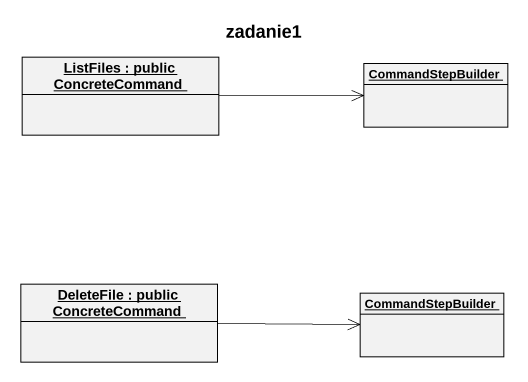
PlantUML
@startuml
title zadanie1
hide circle
hide empty members
object "ListFiles : public ConcreteCommand" as ListFiles_public
object CommandStepBuilder
object "DeleteFile : public ConcreteCommand" as DeleteFile_public
object "CommandStepBuilder" as CommandStepBuilder_2
ListFiles_public -right- CommandStepBuilder
ListFiles_public -right-> CommandStepBuilder
DeleteFile_public -right- CommandStepBuilder_2
DeleteFile_public -right-> CommandStepBuilder_2
@enduml
